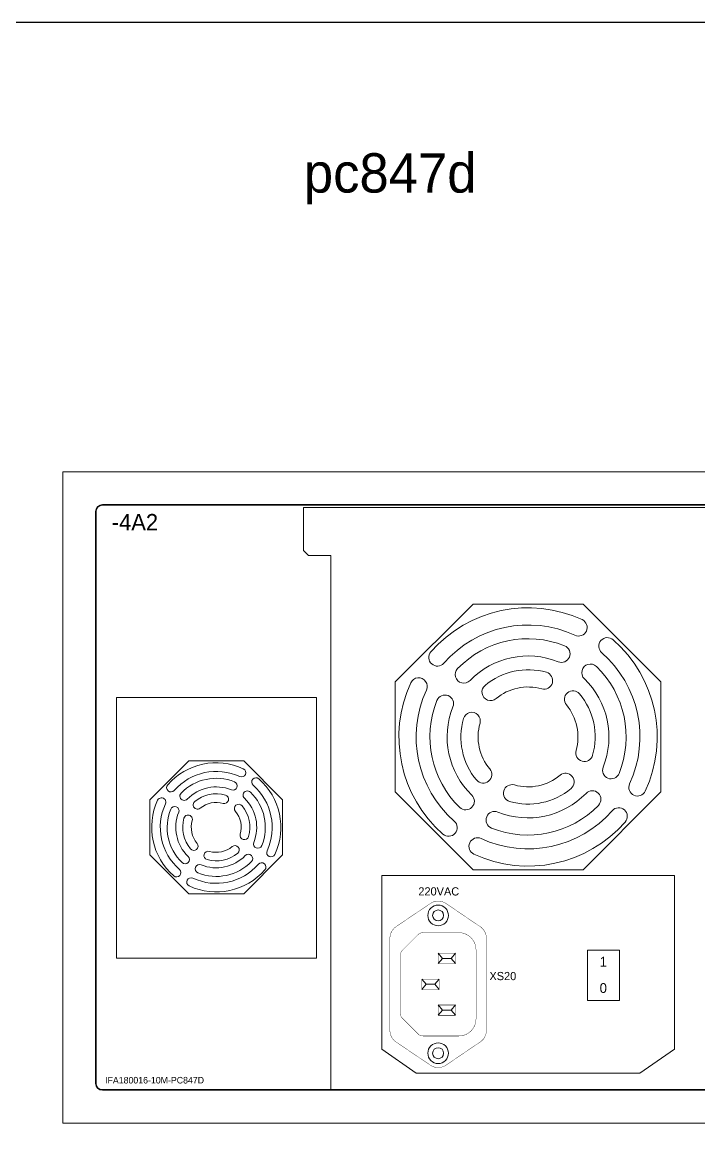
# Model space of a CAD drawing. Extents: x -2364 to 9601, y -871 to 1549.
# Drawn here: x 649.8 to 856.1, y 18.5 to 358.9 of the extents above; entities that cross this region are included whole.
import ezdxf

# ---------------------------------------------------------------- set-up
doc = ezdxf.new("R2010")
doc.units = 0
doc.layers.get('0').update_dxf_attribs({"linetype": 'CONTINUOUS'})
doc.layers.add('NRS', color=1, linetype='CONTINUOUS')

msp = doc.modelspace()

# ---------------------------------------------------------------- linework, layer by layer
at = {"color": 7, "lineweight": 13}
for p, q in [((1121.66441, 211.83059), (674.23295, 211.83059)), ((1121.66441, 211.62052), (674.23295, 211.62052)), ((672.13234, 209.72997), (672.13234, 35.37874)), ((672.13234, 209.72997), (672.13234, 208.60336)), ((672.3424, 209.72997), (672.3424, 35.37874)), ((735.54108, 197.81259), (735.54108, 210.91644)), ((735.54108, 210.91644), (869.92959, 210.91644)), ((737.11911, 196.27723), (735.54108, 197.81259)), ((743.9368, 196.27723), (737.11911, 196.27723)), ((743.9368, 196.27723), (743.9368, 33.48819)), ((763.57506, 157.77483), (787.29214, 181.49191)), ((787.29214, 181.49191), (820.83315, 181.49191)), ((820.83315, 181.49191), (844.55022, 157.77483)), ((763.57506, 124.23382), (763.57506, 157.77483)), ((844.55022, 157.77483), (844.55022, 124.23382)), ((688.72359, 121.8166), (700.58213, 133.67514)), ((700.58213, 133.67514), (717.35264, 133.67514)), ((717.35264, 133.67514), (729.21117, 121.8166)), ((787.29214, 100.51675), (763.57506, 124.23382)), ((844.55022, 124.23382), (820.83315, 100.51675)), ((688.72359, 105.0461), (688.72359, 121.8166)), ((729.21117, 121.8166), (729.21117, 105.0461)), ((700.58213, 93.18756), (688.72359, 105.0461)), ((729.21117, 105.0461), (717.35264, 93.18756)), ((759.42453, 45.83508), (759.42453, 98.72536)), ((848.70076, 98.72536), (759.42453, 98.72536)), ((820.83315, 100.51675), (787.29214, 100.51675)), ((848.70076, 45.83508), (848.70076, 98.72536)), ((717.35264, 93.18756), (700.58213, 93.18756)), ((776.64415, 75.02084), (777.94086, 73.44538)), ((781.89569, 75.02084), (780.59898, 73.44538)), ((777.94086, 73.44538), (776.64415, 71.86991)), ((780.59898, 73.44538), (777.94086, 73.44538)), ((780.59898, 73.44538), (781.89569, 71.86991)), ((771.65518, 67.14353), (772.9519, 65.56806)), ((772.9519, 65.56806), (771.65518, 63.9926)), ((775.61001, 65.56806), (772.9519, 65.56806)), ((776.90673, 67.14353), (775.61001, 65.56806)), ((775.61001, 65.56806), (776.90673, 63.9926)), ((776.64415, 59.26621), (777.94086, 57.69075)), ((781.89569, 59.26621), (780.59898, 57.69075)), ((777.94086, 57.69075), (776.64415, 56.11529)), ((780.59898, 57.69075), (777.94086, 57.69075)), ((780.59898, 57.69075), (781.89569, 56.11529)), ((759.42453, 45.83508), (769.92761, 38.52967)), ((848.70076, 45.83508), (838.19767, 38.52967)), ((769.92761, 38.52967), (838.19767, 38.52967)), ((674.23295, 33.48819), (1121.66441, 33.48819)), ((674.23295, 33.27813), (1121.66441, 33.27813))]:
    msp.add_line(p, q, dxfattribs=at)
msp.add_lwpolyline([(619.69938, 358.8954), (1192.52938, 358.8954), (1192.52938, -248.13726), (619.69938, -248.13726)], close=True)
for points in [[(662.13234, 221.83059), (1133.76503, 221.83059), (1133.76503, 23.27813), (662.13234, 23.27813)], [(678.58159, 153.07047), (739.56845, 153.07047), (739.56845, 73.59466), (678.58159, 73.59466)], [(822.19912, 76.03249), (831.92276, 76.03249), (831.92276, 60.61823), (822.19912, 60.61823)]]:
    msp.add_lwpolyline(points, close=True, dxfattribs=at)
at = {"color": 7, "lineweight": 13, "const_width": 0.10503}
for points in [[(791.34847, 79.65221), (791.34847, 51.48391, -0.248970266), (789.50123, 48.0041), (778.99814, 40.89907, -0.306467457), (774.29016, 40.89907), (763.78707, 48.0041, -0.248970266), (761.93983, 51.48391), (761.93983, 79.65221, -0.248970266), (763.78707, 83.13202), (774.29016, 90.23705, -0.306467457), (778.99814, 90.23705), (789.50123, 83.13202, -0.248970266)], [(788.19754, 76.07115), (788.19754, 55.06498, -0.414213562), (782.946, 49.81343), (772.00786, 49.81343, -0.198912367), (770.5225, 50.42869), (765.70601, 55.24518, -0.198912367), (765.09076, 56.73054), (765.09076, 74.40558, -0.198912367), (765.70601, 75.89094), (770.5225, 80.70744, -0.198912367), (772.00786, 81.32269), (782.946, 81.32269, -0.414213562)]]:
    msp.add_lwpolyline(points, format="xyb", close=True, dxfattribs=at)
for points in [[(781.89569, 75.02084), (781.89569, 71.86991), (776.64415, 71.86991), (776.64415, 75.02084)], [(776.90673, 67.14353), (776.90673, 63.9926), (771.65518, 63.9926), (771.65518, 67.14353)], [(781.89569, 59.26621), (781.89569, 56.11529), (776.64415, 56.11529), (776.64415, 59.26621)]]:
    msp.add_lwpolyline(points, close=True, dxfattribs=at)
at = {"color": 7, "lineweight": 13}
for centre, radius in [((776.64415, 86.57423), 3.15093), ((776.64415, 86.57423), 1.68001), ((776.64415, 44.56189), 3.15093), ((776.64415, 44.56189), 1.68049)]:
    msp.add_circle(centre, radius, dxfattribs=at)
for centre, radius, start, end in [((674.23295, 209.72997), 2.10062, 90, 180), ((674.23295, 209.72997), 1.89056, 90, 180), ((804.06264, 141.00433), 39.38657, 65.2176612, 138.7803414), ((804.06264, 141.00433), 34.13503, 65.2176612, 138.7803414), ((819.47175, 174.37971), 2.62577, 245.2176612, 65.2176612), ((804.06264, 141.00433), 29.93379, 68.107385, 135.8262546), ((828.2841, 168.65713), 2.62577, 48.7844407, 228.7844407), ((804.06264, 141.00433), 39.38657, 335.2217606, 48.7844407), ((776.41158, 165.22777), 2.62577, 138.7803414, 318.7803414), ((814.24494, 166.34302), 2.62577, 248.107385, 68.107385), ((804.06264, 141.00433), 24.68225, 68.107385, 135.8262546), ((804.06264, 141.00433), 34.13503, 335.2217606, 48.7844407), ((784.47651, 160.03356), 2.62577, 135.8262546, 315.8262546), ((804.06264, 141.00433), 20.48102, 74.1165867, 129.8437572), ((808.94928, 158.17787), 2.62577, 254.1165867, 74.1165867), ((823.06845, 160.61319), 2.62577, 45.894717, 225.894717), ((804.06264, 141.00433), 29.93379, 338.1758474, 45.894717), ((804.06264, 141.00433), 39.38657, 155.2217606, 228.7844407), ((770.68616, 156.41105), 2.62577, 335.2217606, 155.2217606), ((792.62285, 154.71349), 2.62577, 129.8437572, 309.8437572), ((804.06264, 141.00433), 24.68225, 338.1758474, 45.894717), ((804.06264, 141.00433), 34.13503, 155.2217606, 228.7844407), ((778.71181, 151.15634), 2.62577, 338.1758474, 158.1758474), ((804.06264, 141.00433), 15.22947, 74.1165867, 129.8437572), ((817.76346, 152.45411), 2.62577, 39.8855153, 219.8855153), ((804.06264, 141.00433), 20.48102, 344.1583447, 39.8855153), ((804.06264, 141.00433), 29.93379, 158.1758474, 225.894717), ((804.06264, 141.00433), 24.68225, 158.1758474, 225.894717), ((804.06264, 141.00433), 15.22947, 344.1583447, 39.8855153), ((804.06264, 141.00433), 20.48102, 164.1583447, 219.8855153), ((786.88554, 145.87845), 2.62577, 344.1583447, 164.1583447), ((804.06264, 141.00433), 15.22947, 164.1583447, 219.8855153), ((821.23974, 136.13021), 2.62577, 164.1583447, 344.1583447), ((708.96738, 113.43135), 19.69329, 65.2176612, 138.7803414), ((708.96738, 113.43135), 17.06751, 65.2176612, 138.7803414), ((716.67194, 130.11904), 1.31289, 245.2176612, 65.2176612), ((790.36182, 129.55455), 2.62577, 219.8855153, 39.8855153), ((815.50243, 127.29517), 2.62577, 309.8437572, 129.8437572), ((829.41348, 130.85232), 2.62577, 158.1758474, 338.1758474), ((695.14185, 125.54307), 1.31289, 138.7803414, 318.7803414), ((708.96738, 113.43135), 14.9669, 68.107385, 135.8262546), ((714.05853, 126.1007), 1.31289, 248.107385, 68.107385), ((721.07812, 127.25775), 1.31289, 48.7844407, 228.7844407), ((708.96738, 113.43135), 17.06751, 335.2217606, 48.7844407), ((708.96738, 113.43135), 19.69329, 335.2217606, 48.7844407), ((799.176, 123.83079), 2.62577, 74.1165867, 254.1165867), ((804.06264, 141.00433), 15.22947, 254.1165867, 309.8437572), ((837.43912, 125.59761), 2.62577, 155.2217606, 335.2217606), ((699.17432, 122.94597), 1.31289, 135.8262546, 315.8262546), ((708.96738, 113.43135), 12.34113, 68.107385, 135.8262546), ((708.96738, 113.43135), 10.24051, 74.1165867, 129.8437572), ((711.4107, 122.01812), 1.31289, 254.1165867, 74.1165867), ((718.47029, 123.23578), 1.31289, 45.894717, 225.894717), ((708.96738, 113.43135), 14.9669, 338.1758474, 45.894717), ((785.05683, 121.39547), 2.62577, 225.894717, 45.894717), ((804.06264, 141.00433), 24.68225, 248.107385, 315.8262546), ((804.06264, 141.00433), 20.48102, 254.1165867, 309.8437572), ((823.64878, 121.9751), 2.62577, 315.8262546, 135.8262546), ((708.96738, 113.43135), 19.69329, 155.2217606, 228.7844407), ((692.27914, 121.13471), 1.31289, 335.2217606, 155.2217606), ((708.96738, 113.43135), 17.06751, 155.2217606, 228.7844407), ((696.29197, 118.50736), 1.31289, 338.1758474, 158.1758474), ((703.24749, 120.28593), 1.31289, 129.8437572, 309.8437572), ((708.96738, 113.43135), 7.61474, 74.1165867, 129.8437572), ((715.81779, 119.15624), 1.31289, 39.8855153, 219.8855153), ((708.96738, 113.43135), 10.24051, 344.1583447, 39.8855153), ((708.96738, 113.43135), 12.34113, 338.1758474, 45.894717), ((804.06264, 141.00433), 29.93379, 248.107385, 315.8262546), ((831.71371, 116.78089), 2.62577, 318.7803414, 138.7803414), ((708.96738, 113.43135), 14.9669, 158.1758474, 225.894717), ((708.96738, 113.43135), 12.34113, 158.1758474, 225.894717), ((708.96738, 113.43135), 10.24051, 164.1583447, 219.8855153), ((700.37883, 115.86841), 1.31289, 344.1583447, 164.1583447), ((708.96738, 113.43135), 7.61474, 344.1583447, 39.8855153), ((804.06264, 141.00433), 34.13503, 245.2176612, 318.7803414), ((793.88035, 115.66564), 2.62577, 68.107385, 248.107385), ((708.96738, 113.43135), 7.61474, 164.1583447, 219.8855153), ((779.84118, 113.35153), 2.62577, 228.7844407, 48.7844407), ((804.06264, 141.00433), 39.38657, 245.2176612, 318.7803414), ((717.55593, 110.99429), 1.31289, 164.1583447, 344.1583447), ((788.65354, 107.62895), 2.62577, 65.2176612, 245.2176612), ((702.11698, 107.70646), 1.31289, 219.8855153, 39.8855153), ((706.52407, 104.84458), 1.31289, 74.1165867, 254.1165867), ((708.96738, 113.43135), 10.24051, 254.1165867, 309.8437572), ((708.96738, 113.43135), 7.61474, 254.1165867, 309.8437572), ((714.68728, 106.57677), 1.31289, 309.8437572, 129.8437572), ((721.6428, 108.35535), 1.31289, 158.1758474, 338.1758474), ((725.65562, 105.72799), 1.31289, 155.2217606, 335.2217606), ((699.46448, 103.62692), 1.31289, 225.894717, 45.894717), ((708.96738, 113.43135), 17.06751, 245.2176612, 318.7803414), ((708.96738, 113.43135), 14.9669, 248.107385, 315.8262546), ((708.96738, 113.43135), 12.34113, 248.107385, 315.8262546), ((718.76045, 103.91674), 1.31289, 315.8262546, 135.8262546), ((722.79292, 101.31963), 1.31289, 318.7803414, 138.7803414), ((696.85665, 99.60495), 1.31289, 228.7844407, 48.7844407), ((708.96738, 113.43135), 19.69329, 245.2176612, 318.7803414), ((703.87624, 100.76201), 1.31289, 68.107385, 248.107385), ((701.26283, 96.74366), 1.31289, 65.2176612, 245.2176612), ((674.23295, 35.37874), 2.10062, 180, 270), ((674.23295, 35.37874), 1.89056, 180, 270)]:
    msp.add_arc(centre, radius, start, end, dxfattribs=at)

# ---------------------------------------------------------------- texts
for s, height, p in [('-4A2', 5, (677.10641, 203.98438)), ('1', 3, (825.89833, 70.96479)), ('0', 3, (825.89833, 62.94092)), ('IFA180016-10M-PC847D', 2, (675.06469, 35.33408))]:
    msp.add_text(s, height=height, dxfattribs=at).set_placement(p)
at = {"insert": (735.69536, 318.97577), "char_height": 12, "attachment_point": 1}
msp.add_mtext_dynamic_manual_height_columns('pc847d', width=316.0494085, gutter_width=25, heights=[0], dxfattribs=at)
at = {"layer": 'NRS', "color": 7, "lineweight": 13}
for s, p in [('220VAC', (770.60645, 92.65896)), ('XS20', (792.2898, 66.84305))]:
    msp.add_text(s, height=2.5, dxfattribs=at).set_placement(p)

doc.saveas('drawing.dxf')
